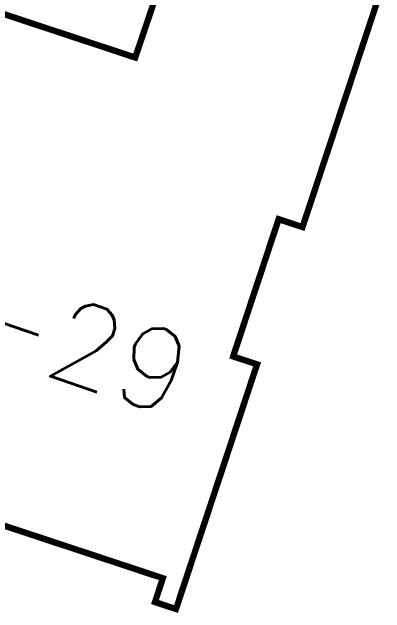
# Model space of a CAD drawing. Header units: inches. Extents: x 350994 to 353538, y 1581369 to 1583842.
# Drawn here: x 351504.87 to 351510.8, y 1583251.82 to 1583261.38 of the extents above; entities that cross this region are included whole.
import ezdxf
from ezdxf.enums import TextEntityAlignment as Align

# ---------------------------------------------------------------- set-up
doc = ezdxf.new("R2010")
doc.units = ezdxf.units.IN
doc.header["$MEASUREMENT"] = 0
doc.linetypes.add('1', pattern=[0])
doc.layers.add('BOUNDARY', color=5, linetype='Continuous')
doc.layers.add('BULDING', color=5, linetype='1')
doc.styles.add('ROMANS', font='ROMANS.shx')

msp = doc.modelspace()

# ---------------------------------------------------------------- linework, layer by layer
at = {"layer": 'BOUNDARY', "lineweight": 5, "elevation": 99.0659}
msp.add_lwpolyline([(351499.2242, 1583263.1698, 0.1, 0.1, 0), (351506.8265, 1583260.6529, 0.1, 0.1, 0), (351507.5471, 1583262.7798, 0.1, 0.1, 0), (351510.7345, 1583261.7245, 0.1, 0.1, 0), (351510.7345, 1583261.7245, 0.1, 0.1, 0), (351510.7345, 1583261.7245, 0.1, 0.1, 0), (351510.7345, 1583261.7245, 0.1, 0.1, 0), (351509.4868, 1583257.9557, 0.1, 0.1, 0), (351509.1071, 1583258.0814, 0.1, 0.1, 0), (351508.3842, 1583255.8979, 0.1, 0.1, 0), (351508.7639, 1583255.7722, 0.1, 0.1, 0), (351507.4753, 1583251.88, 0.1, 0.1, 0), (351507.1412, 1583251.9906, 0.1, 0.1, 0), (351507.2669, 1583252.3703, 0.1, 0.1, 0), (351504.5138, 1583253.2818, 0.1, 0.1, 0)], format="xyseb", dxfattribs=at)

# ---------------------------------------------------------------- texts
at = {"layer": 'BULDING', "color": 0, "linetype": 'Continuous', "lineweight": 9, "style": 'ROMANS'}
msp.add_text('AE-29', height=1.3, rotation=341.09312, dxfattribs=at).set_placement((351504.924, 1583256.4597, -9.4037), align=Align.MIDDLE_CENTER)

doc.saveas('drawing.dxf')
